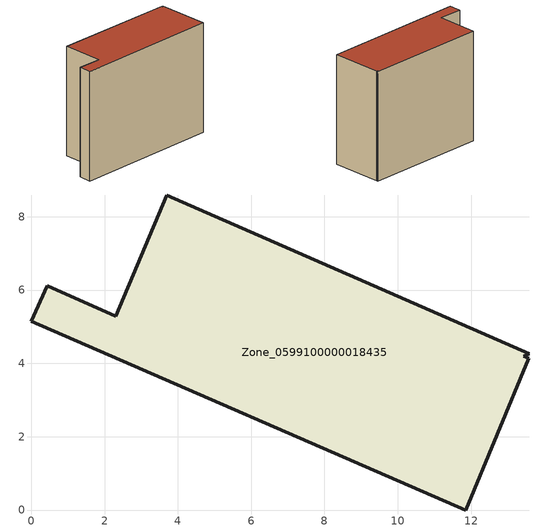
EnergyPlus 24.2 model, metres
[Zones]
Zone_0599100000018435
 floor ground (C_G): 13.57,4.14 11.85,0 0,5.14 0.43,6.12 2.31,5.28 3.7,8.59 13.59,4.26 13.44,4.2 z0
 wall outside (C_F): 2.31,5.28 0.43,6.12 0,5.14 11.85,0 13.57,4.14 13.44,4.2 13.59,4.26 3.7,8.59 2.31,5.28 z0:9.71
 roof outside (C_R): 11.85,0 13.57,4.14 13.44,4.2 13.59,4.26 3.7,8.59 2.31,5.28 0.43,6.12 0,5.14 z9.71
[BUILDING]
Pand.0599100000018435: North Axis=0; Terrain=City; Loads Convergence Tolerance Value=0.04; Temperature Convergence Tolerance Value=0.4; Solar Distribution=FullExterior; Maximum Number of Warmup Days=25; Minimum Number of Warmup Days=1
[Site:Location]
Rotterdam.The.Hague.AP_ZH_NLD Design_Conditions: Latitude=51.96; Longitude=4.45; Time Zone=1; Elevation=-4.5
[SITE:GROUNDTEMPERATURE:BUILDINGSURFACE]
18, 18, 18, 18, 18, 18, 18, 18, 18, 18, 18, 18
[MATERIAL] Thermal Absorptance=0.9; Solar Absorptance=0.7; Visible Absorptance=0.7
Name | Roughness | Thickness | Conductivity | Density | Specific Heat
G.TI.1946 | MediumSmooth | 0.15 | 1 | 540 | 1210
F.TI.1946 | Rough | 0.3 | 0.857143 | 1920 | 840
R.TI.1946 | MediumRough | 0.2 | 0.1 | 1500 | 1000
[CONSTRUCTION]
C_G: G.TI.1946
C_F: F.TI.1946
C_R: R.TI.1946
[ZONE]
Zone_0599100000018435: Type=1; Multiplier=1; Ceiling Height=Autocalculate; Volume=Autocalculate; Floor Area=autocalculate; Part of Total Floor Area=Yes
[ZONEINFILTRATION:DESIGNFLOWRATE]
Infil_Zone_0599100000018435: Zone or ZoneList or Space or SpaceList=Zone_0599100000018435; Schedule=AlwaysOn; Design Flow Rate Calculation Method=Flow/Area; Flow Rate per Floor Area=0.003; Constant Term Coefficient=1; Temperature Term Coefficient=0; Velocity Term Coefficient=0; Velocity Squared Term Coefficient=0
[HVACTEMPLATE:ZONE:IDEALLOADSAIRSYSTEM]
Zone_0599100000018435: Maximum Heating Supply Air Temperature=50; Minimum Cooling Supply Air Temperature=13; Maximum Heating Supply Air Humidity Ratio=0.0156; Minimum Cooling Supply Air Humidity Ratio=0.0077; Heating Limit=NoLimit; Cooling Limit=NoLimit; Dehumidification Control Type=ConstantSensibleHeatRatio; Cooling Sensible Heat Ratio=0.7; Dehumidification Setpoint=60; Humidification Control Type=None; Humidification Setpoint=30; Outdoor Air Method=None; Outdoor Air Flow Rate per Person=0.00944; Outdoor Air Flow Rate per Zone Floor Area=0; Outdoor Air Flow Rate per Zone=0; Demand Controlled Ventilation Type=None; Outdoor Air Economizer Type=NoEconomizer; Heat Recovery Type=None; Sensible Heat Recovery Effectiveness=0.7; Latent Heat Recovery Effectiveness=0.65
[ZONECONTROL:THERMOSTAT]
ThermostatControl_Zone_0599100000018435: Zone or ZoneList=Zone_0599100000018435; Control Type Schedule=DualSetpointControlType; Control 1=Thermostat_Zone_0599100000018435; Temperature Difference Between Cutout And Setpoint=0
[THERMOSTATSETPOINT:DUALSETPOINT]
Thermostat_Zone_0599100000018435: Heating Setpoint Temperature Schedule=HeatingSetpoint_Zone_0599100000018435; Cooling Setpoint Temperature Schedule=CoolingSetpoint_Zone_0599100000018435
[SCHEDULE:COMPACT]
HeatingSetpoint_Zone_0599100000018435: Through: 12/31, For: AllDays, Until: 24:00, 21
CoolingSetpoint_Zone_0599100000018435: Through: 12/31, For: AllDays, Until: 24:00, 24
DualSetpointControlType: Through: 12/31, For: AllDays, Until: 24:00, 4
AlwaysOn: Through: 12/31, For: AllDays, Until: 24:00, 1
